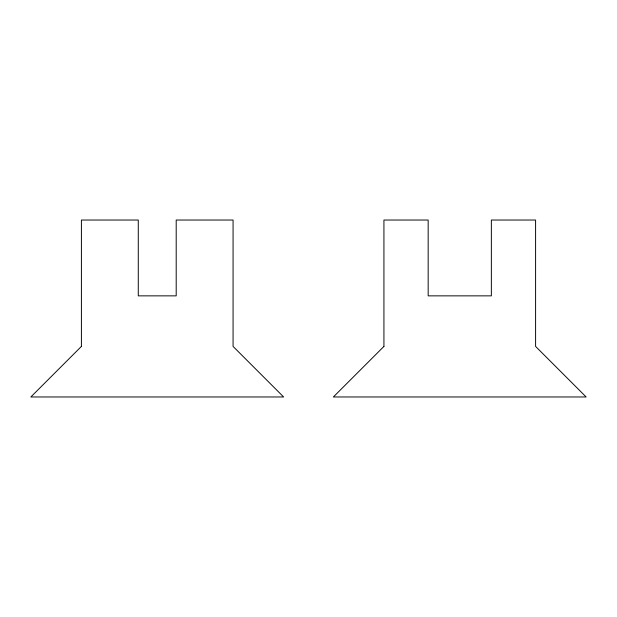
<?xml version="1.0" encoding="UTF-8"?>
<svg xmlns="http://www.w3.org/2000/svg" width="617" height="617" viewBox="0 0 617 617"><rect width="100%" height="100%" fill="white"/><g stroke="black" fill="none" stroke-linecap="round" stroke-linejoin="round"><path stroke-width="0.93" d="M81.405 346.415L30.85 396.97L283.627 396.97L233.072 346.415L233.072 220.03L176.2 220.03L176.2 295.859L138.277 295.859L138.277 220.03L81.405 220.03L81.405 346.415M383.928 346.415L333.373 396.97L586.15 396.97L535.595 346.415L535.595 220.03L491.356 220.03L491.356 295.859L428.167 295.859L428.167 220.03L383.928 220.03L383.928 346.415"/></g></svg>
